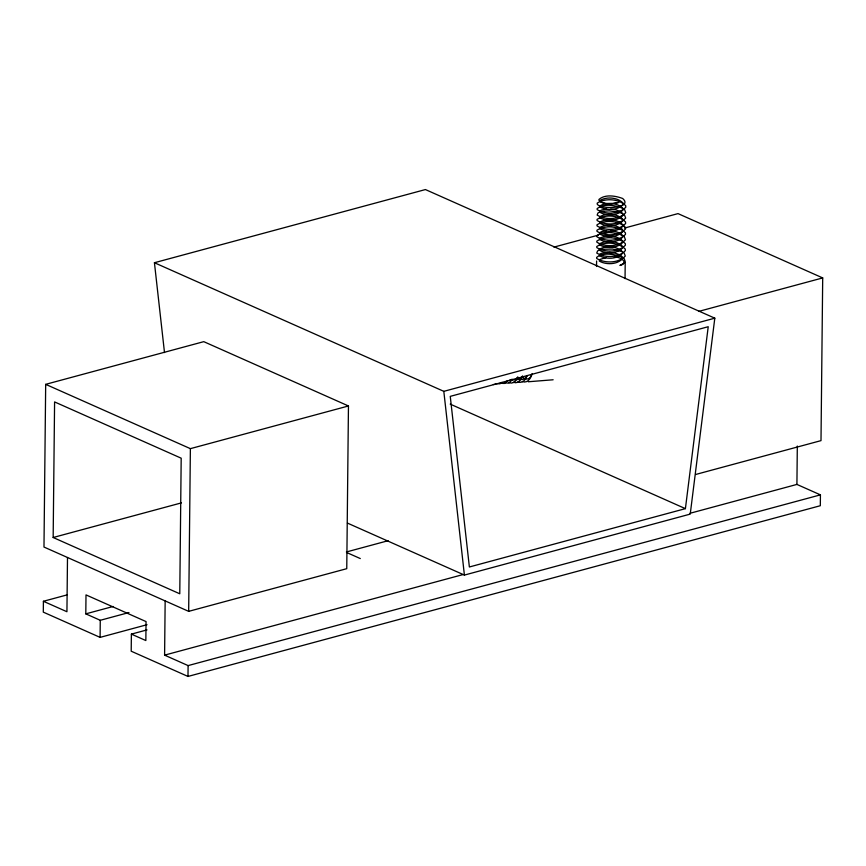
<?xml version="1.0" encoding="UTF-8"?>
<svg xmlns="http://www.w3.org/2000/svg" width="866" height="866" viewBox="0 0 866 866"><rect width="100%" height="100%" fill="white"/><g stroke="black" fill="none" stroke-linecap="round" stroke-linejoin="round"><path stroke-width="1.3" d="M66.877 594.942L43.408 601.285L43.3 612.132L100.088 637.376L147.025 624.7M45.682 384.342L43.982 547.041L188.669 611.353L346.757 568.681L348.457 405.97L203.77 341.659L45.682 384.342L190.379 448.653L348.457 405.97M53.162 537.505L54.59 401.921L181.189 458.19L179.771 593.784L53.162 537.505L181.449 502.875M67.494 557.498L66.931 611.732L43.408 601.285M128.958 612.543L100.272 620.294L85.799 613.853L86.005 594.899L146.051 621.582L145.845 640.548L131.383 634.118L131.199 651.2L187.987 676.443L820.318 505.722L820.427 494.865L796.915 484.419L690.007 513.289M100.088 637.376L100.272 620.294M820.427 494.865L188.106 665.597L164.594 655.14L165.157 600.907M187.987 676.443L188.106 665.597M188.669 611.353L190.379 448.653M596.522 266.49L596.609 260.98M625.046 278.614L625.209 262.474M796.915 484.419L797.315 446.055M624.462 228.072L678.013 213.61L822.7 277.921L821 440.632L695.615 474.492M685.407 508.645L708.226 326.72L450.255 396.368L469.372 566.981L685.407 508.645L450.212 404.108M164.497 352.581L154.429 262.723L425.423 189.557L714.807 318.179L690.234 514.101L464.403 575.078L347.418 523.086M532.146 373.636C531.627 377.793 526.441 381.311 523.194 377.511M517.706 377.24C516.742 380.932 512.824 384.472 508.916 382.555M522.544 375.909C521.646 379.882 517.749 384.288 513.365 382.198M526.993 375.552C526.095 379.525 522.198 383.941 517.825 381.852M531.453 375.195C530.544 379.167 526.658 383.584 522.274 381.495M517.879 377.078L514.999 379.968L511.492 379.817M522.328 376.721L519.448 379.611L515.941 379.46M526.777 376.364C525.435 379.579 521.072 380.672 518.734 377.868M507.465 380.629L504.402 383.454L500.007 383.27M512.466 379.535L508.851 383.097L504.467 382.913M512.12 379.232L508.807 380.65M501.923 382.458L499.942 383.811L495.558 383.627M599.781 212.051L597.962 212.96L597.15 215.082C605.161 220.148 619.136 219.91 625.728 212.657L624.613 209.626M599.38 250.025L597.572 250.924L596.761 253.045C604.76 258.122 618.746 257.873 625.339 250.62L625.263 249.083C618.497 242.155 604.641 241.224 596.728 246.539L596.815 247.622C604.825 252.688 618.8 252.45 625.393 245.197L625.317 243.66C618.551 236.732 604.695 235.801 596.793 241.116L596.869 242.199C604.879 247.265 618.854 247.026 625.447 239.774L624.321 236.743L619.666 234.221M553.926 247.113L598.341 235.13M604.869 233.365L614.005 230.897M619.233 229.479L621.842 228.776M698.624 311.424L822.7 277.921M154.429 262.723L443.814 391.345L714.807 318.179M85.799 613.853L113.175 606.471M346.378 551.978L388.109 540.709M131.383 634.118L147.025 629.896M164.594 655.14L463.158 574.537M605.854 257.657L599.976 259.421L599.315 261.067C605.962 265.007 617.339 264.704 622.589 258.631L622.535 257.332L620.099 254.918L615.206 253.175L609.177 252.428M493.317 384.558L495.493 384.168M602.379 211.358L609.199 210.828L618.8 212.224M601.978 249.321L612.554 249.029L622.21 251.649M606.698 209.085L601.957 209.918L600.484 210.611L599.824 212.257C606.471 216.186 617.848 215.883 623.098 209.81L623.044 208.522C617.642 202.731 606.384 201.865 599.813 205.989L599.878 206.833C606.525 210.763 617.902 210.46 623.163 204.387L623.098 203.099C617.696 197.307 606.438 196.441 599.867 200.566L599.932 201.41C605.28 205.22 612.89 203.932 618.887 202.352C612.565 203.846 604.479 204.874 599.066 200.544L598.882 199.505C605.042 194.027 615.455 195.781 622.654 198.476C633.89 208.295 600.852 209.864 597.269 204.235L597.183 203.153C605.096 197.838 618.941 198.769 625.717 205.697L625.793 207.234C619.201 214.487 605.215 214.725 597.204 209.659L597.129 208.576C604.165 203.239 614.914 205.22 622.665 208.262M606.471 230.778L601.729 231.612L600.257 232.304L599.597 233.95C606.243 237.879 617.62 237.587 622.881 231.514L622.816 230.215C617.415 224.424 606.157 223.558 599.586 227.682L599.651 228.527C606.297 232.456 617.675 232.164 622.935 226.091L622.87 224.792C617.469 219.001 606.211 218.135 599.64 222.259L599.705 223.103C606.352 227.033 617.729 226.73 622.99 220.668L622.925 219.369C617.523 213.577 606.265 212.711 599.705 216.836L599.77 217.68C606.406 221.609 617.794 221.306 623.044 215.244L622.99 213.945L620.554 211.531L615.661 209.778L610.649 209.117M528.271 381.765L553.147 379.773M608.203 252.45L601.502 253.305L600.03 253.998L599.369 255.643C606.016 259.584 617.393 259.28 622.654 253.208L622.589 251.909C617.187 246.117 605.929 245.251 599.359 249.376L599.424 250.22C606.07 254.16 617.447 253.857 622.708 247.784L622.643 246.485C617.242 240.694 605.983 239.828 599.413 243.952L599.488 244.797C606.124 248.737 617.501 248.434 622.762 242.361L622.697 241.062C617.296 235.271 606.038 234.405 599.478 238.529L599.543 239.373C606.178 243.314 617.566 243.01 622.816 236.938L622.762 235.639L620.327 233.225L615.434 231.482L610.422 230.811M614.34 257.321C619.948 256.011 629.766 263.145 619.904 265.461L624.321 262.961L625.22 261.467L624.094 258.436L619.439 255.914M618.573 233.917C611.677 232.456 602.649 230.821 596.847 235.693L596.923 236.775C604.933 241.841 618.909 241.603 625.501 234.35L625.425 232.813C618.66 225.885 604.804 224.954 596.901 230.269L596.988 231.352C604.988 236.418 618.973 236.18 625.566 228.927L625.49 227.39C618.725 220.462 604.869 219.531 596.955 224.846L597.042 225.929C605.053 230.995 619.028 230.757 625.62 223.504L625.544 221.967C618.779 215.039 604.923 214.108 597.02 219.423L597.096 220.505C605.107 225.571 619.082 225.333 625.674 218.08L624.548 215.049M618.346 255.611C611.45 254.149 602.422 252.515 596.62 257.386L596.696 258.469C604.706 263.545 618.681 263.307 625.274 256.044L624.159 253.013M619.894 212.527L622.611 213.686M346.768 552.551L360.288 558.559M518.398 377.608L519.589 379.189M443.814 391.345L464.403 575.078"/></g></svg>
